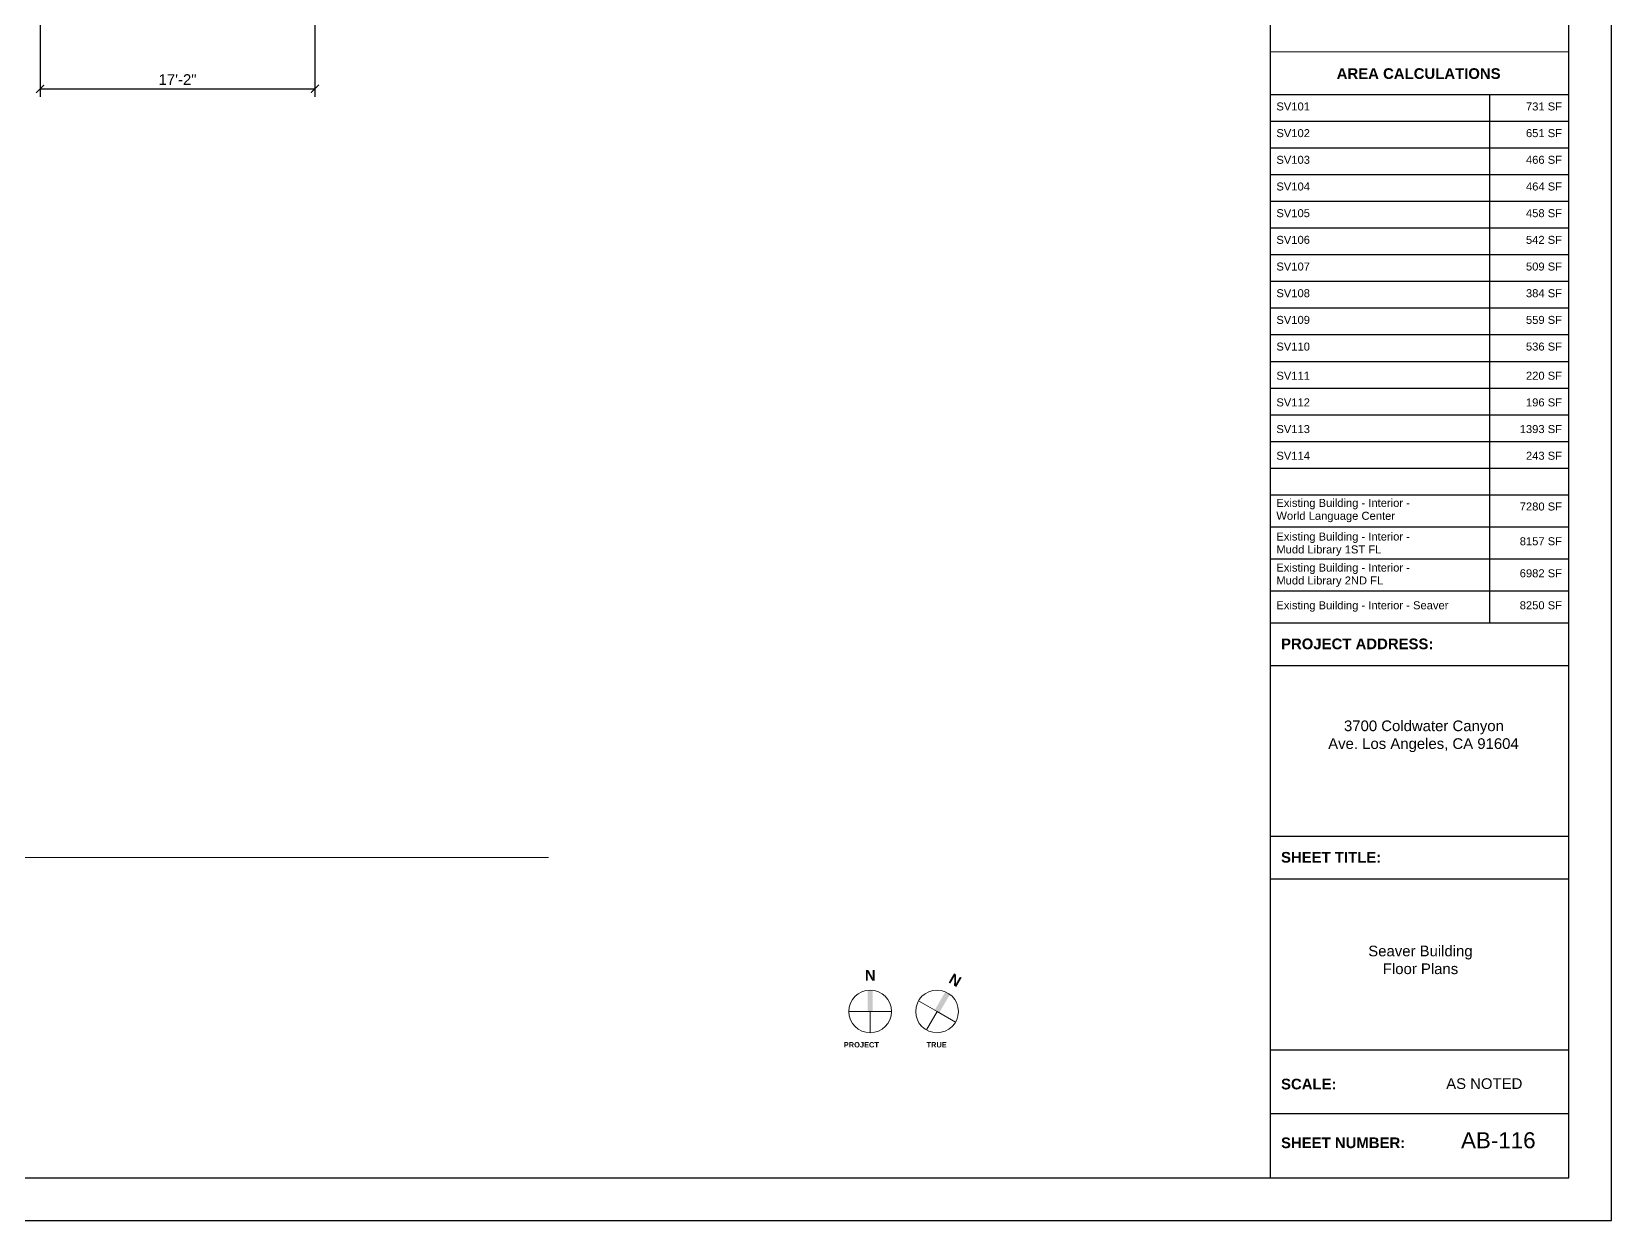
# Model space of a CAD drawing. Header units: inches. Extents: x -2078 to 106214, y -964 to 6385.
# Drawn here: x 70781 to 71966, y 2929 to 3820 of the extents above; entities that cross this region are included whole.
import ezdxf

# ---------------------------------------------------------------- set-up
doc = ezdxf.new("R2010")
doc.units = ezdxf.units.IN
doc.header["$MEASUREMENT"] = 0
for name, color, linetype, lineweight in [('A-ANNO', 2, 'Continuous', 5), ('A-ANNO-DIMS', 1, 'Continuous', 9), ('A-DETAIL-2', 20, 'Continuous', 25), ('A-DETAIL-3', 40, 'Continuous', 15)]:
    doc.layers.add(name, color=color, linetype=linetype, lineweight=lineweight)
doc.layers.add('A-TB', color=7, linetype='Continuous')
doc.styles.add('Arial_3', font='arial.ttf', dxfattribs={"height": 0.125})
doc.styles.add('Arial_4', font='arial.ttf', dxfattribs={"height": 3})
doc.styles.add('Arial_5', font='arial.ttf', dxfattribs={"height": 0.09375})
doc.styles.add('Arial_B_2', font='arialbd.ttf', dxfattribs={"height": 0.125})
doc.styles.add('Arial_B_3', font='arialbd.ttf', dxfattribs={"height": 0.0625})
doc.styles.add('JC', font='arial.ttf', dxfattribs={"height": 0.125})
doc.dimstyles.new('JC-DIMS', dxfattribs={"dimtxt": 0.125, "dimasz": 0.09375, "dimexe": 0.09375, "dimexo": 0.09375, "dimgap": 0.046875, "dimtad": 1, "dimdec": 1, "dimzin": 0, "dimdsep": 46, "dimlunit": 4, "dimtxsty": 'JC', "dimblk": 'ARCHTICK', "dimcen": 0.09, "dimclrd": 1, "dimclre": 1, "dimclrt": 256, "dimadec": 0, "dimazin": 0, "dimtfac": 1, "dimtdec": 1, "dimtofl": 0, "dimtmove": 1, "dimatfit": 3, "dimfxl": 1, "dimtolj": 1, "dimtzin": 0, "dimarcsym": 0})

# ---------------------------------------------------------------- blocks, each defined once
blk = doc.blocks.new('_ArchTick')
at = {"color": 0, "linetype": 'ByBlock', "const_width": 0.15}
blk.add_lwpolyline([(-0.5, -0.5), (0.5, 0.5)], dxfattribs=at)
blk = doc.blocks.new('*D2548')
at = {"layer": 'A-ANNO-DIMS', "color": 1, "lineweight": -2, "transparency": 16777216}
for p, q in [((70787.7, 3856.4), (70787.7, 3770.9)), ((70993.7, 3860.4), (70993.7, 3770.9)), ((70787.7, 3776.9), (70993.7, 3776.9))]:
    blk.add_line(p, q, dxfattribs=at)
at = {"layer": 'Defpoints', "color": 0, "transparency": 16777216}
for p in [(70787.7, 3862.4), (70993.7, 3866.4), (70993.7, 3776.9)]:
    blk.add_point(p, dxfattribs=at)
at = {"layer": 'A-ANNO-DIMS', "color": 1, "lineweight": -2, "transparency": 16777216, "xscale": 6, "yscale": 6, "zscale": 6, "rotation": 180}
blk.add_blockref('_ArchTick', (70787.7, 3776.9), dxfattribs=at)
at = {"layer": 'A-ANNO-DIMS', "color": 1, "lineweight": -2, "transparency": 16777216, "xscale": 6, "yscale": 6, "zscale": 6}
blk.add_blockref('_ArchTick', (70993.7, 3776.9), dxfattribs=at)
at = {"layer": 'A-ANNO-DIMS', "color": 2, "transparency": 16777216, "insert": (70890.7, 3783.9), "char_height": 8, "attachment_point": 5, "style": 'JC'}
blk.add_mtext('\\A1;17\'-2"', dxfattribs=at)
blk = doc.blocks.new('JC_TB_48x36 - JC_TB_3624-1264225-Floor Plans')
at = {"layer": 'A-TB'}
for p, q in [((47.997, -11.988), (47.997, 24.012)), ((43.997, 23.512), (43.997, -11.488)), ((47.497, -11.488), (47.497, 23.512)), ((43.997, -4.988), (47.497, -4.988)), ((43.997, -5.488), (47.497, -5.488)), ((43.997, -7.488), (47.497, -7.488)), ((43.997, -7.988), (47.497, -7.988)), ((43.997, -9.988), (47.497, -9.988)), ((47.497, -10.738), (43.997, -10.738)), ((0.747, -11.488), (47.497, -11.488)), ((-0.003, -11.988), (47.997, -11.988))]:
    blk.add_line(p, q, dxfattribs=at)
at = {"layer": 'A-TB', "insert": (46.061, -10.323), "char_height": 0.125, "width": 1.08259, "attachment_point": 1, "style": 'Arial_3', "bg_fill": 2}
blk.add_mtext('AS NOTED', dxfattribs=at)
at = {"layer": 'A-TB', "char_height": 0.125, "attachment_point": 1, "style": 'Arial_B_2', "bg_fill": 2}
for s, insert, width in [('PROJECT ADDRESS:', (44.126, -5.172), 2.14941), ('SHEET TITLE:', (44.126, -7.672), 1.42031), ('SCALE:', (44.126, -10.328), 0.77959), ('SHEET NUMBER:', (44.126, -11.016), 1.76434)]:
    blk.add_mtext(s, dxfattribs=dict(at, insert=insert, width=width))
blk = doc.blocks.new('north arrow - north arrow-1258243-Floor Plans')
at = {"layer": 'A-ANNO'}
h = blk.add_hatch(color=256, dxfattribs=at)
edge = h.paths.add_edge_path()
edge.add_line((0.031, 0), (-0.031, 0))
edge.add_line((-0.031, 0), (-0.031, 0.248))
edge.add_arc((0, 0), 0.25, 82.8192, 97.1808, ccw=False)
edge.add_line((0.031, 0.248), (0.031, 0))
at = {"layer": 'A-ANNO', "lineweight": 20}
for q in [(-0.25, 0), (0.25, 0), (0, -0.25)]:
    blk.add_line((0, 0), q, dxfattribs=at)
at = {"layer": 'A-ANNO'}
blk.add_circle((0, 0), 0.25, dxfattribs=at)
at = {"layer": 'A-ANNO', "insert": (-0.062, 0.486), "char_height": 0.125, "width": 0.1515, "attachment_point": 1, "style": 'Arial_B_2', "bg_fill": 3, "box_fill_scale": 1.25, "bg_fill_color": 256, "bg_fill_true_color": 13158600, "bg_fill_transparency": 0}
blk.add_mtext('\\fArial|b1|i0|c0|p34|;N', dxfattribs=at)

msp = doc.modelspace()

# ---------------------------------------------------------------- linework, layer by layer
at = {"layer": 'A-DETAIL-2'}
for p, q in [((71709.88, 3772.663), (71933.88, 3772.663)), ((71874.412, 3772.663), (71874.412, 3376.663)), ((71709.88, 3752.663), (71933.88, 3752.663)), ((71709.88, 3732.663), (71933.88, 3732.663)), ((71709.88, 3712.663), (71933.88, 3712.663)), ((71709.88, 3692.663), (71933.88, 3692.663)), ((71709.88, 3672.663), (71933.88, 3672.663)), ((71709.88, 3652.663), (71933.88, 3652.663)), ((71709.88, 3632.663), (71933.88, 3632.663)), ((71709.88, 3612.663), (71933.88, 3612.663)), ((71709.88, 3592.663), (71933.88, 3592.663)), ((71709.88, 3572.663), (71933.88, 3572.663)), ((71709.88, 3552.663), (71933.88, 3552.663)), ((71709.88, 3532.663), (71933.88, 3532.663)), ((71709.88, 3512.663), (71933.88, 3512.663)), ((71709.88, 3492.663), (71933.88, 3492.663)), ((71709.88, 3472.663), (71933.88, 3472.663)), ((71709.88, 3448.663), (71933.88, 3448.663)), ((71709.88, 3424.663), (71933.88, 3424.663)), ((71709.88, 3400.663), (71933.88, 3400.663))]:
    msp.add_line(p, q, dxfattribs=at)
at = {"layer": 'A-DETAIL-3', "lineweight": 9}
for p, q in [((71933.88, 3804.663), (71709.88, 3804.663)), ((71709.88, 3804.663), (71709.88, 3376.663)), ((71933.88, 3376.663), (71933.88, 3804.663))]:
    msp.add_line(p, q, dxfattribs=at)

# ---------------------------------------------------------------- texts
at = {"layer": 'A-TB', "attachment_point": 1, "bg_fill": 3, "box_fill_scale": 1.25, "bg_fill_color": 256, "bg_fill_true_color": 13158600, "bg_fill_transparency": 0}
for s, insert, char_height, width, style in [('\\pi21.15146;Seaver Building\\P\\pi32.07916;Floor Plans', (71762.406, 3134.628), 8, 119.3343, 'Arial_3'), ('AB-116', (71853.12, 2994.739), 12, 67.872, 'Arial_4')]:
    msp.add_mtext(s, dxfattribs=dict(at, insert=insert, char_height=char_height, width=width, style=style))

# ---------------------------------------------------------------- dimensions: what is measured, and where the dimension line sits
at = {"layer": 'A-ANNO-DIMS'}
dim = msp.add_linear_dim(base=(70993.746, 3776.92), p1=(70787.746, 3862.395), p2=(70993.746, 3866.403), dimstyle='JC-DIMS', override={"dimdec": 0, "dimclrt": 2}, dxfattribs=at)
dim.commit()
dim.dimension.update_dxf_attribs({"geometry": '*D2548', "text_midpoint": (70890.746, 3783.937)})

# ---------------------------------------------------------------- next in the draw order: block references
at = {"layer": 'A-TB', "xscale": 64, "yscale": 64, "zscale": 64}
msp.add_blockref('JC_TB_48x36 - JC_TB_3624-1264225-Floor Plans', (68894.08, 3695.863), dxfattribs=at)

# ---------------------------------------------------------------- next in the draw order: linework, layer by layer
at = {"layer": 'A-ANNO', "lineweight": 9}
msp.add_line((69529.261, 3200.773), (71168.924, 3200.773), dxfattribs=at)
at = {"layer": 'A-DETAIL-2'}
msp.add_line((71709.88, 3376.663), (71933.88, 3376.663), dxfattribs=at)

# ---------------------------------------------------------------- next in the draw order: block references
at = {"layer": 'A-ANNO', "xscale": 64, "yscale": 64, "zscale": 64}
msp.add_blockref('north arrow - north arrow-1258243-Floor Plans', (71410.047, 3085.322), dxfattribs=at)
at = {"layer": 'A-ANNO', "xscale": 64, "yscale": 64, "zscale": 64, "rotation": 329.9999999999996}
msp.add_blockref('north arrow - north arrow-1258243-Floor Plans', (71460.181, 3085.322), dxfattribs=at)

# ---------------------------------------------------------------- next in the draw order: texts
at = {"layer": 'A-ANNO', "lineweight": 50, "insert": (71759.882, 3792.381), "char_height": 8, "width": 145.844, "attachment_point": 1, "style": 'Arial_B_2'}
msp.add_mtext('AREA CALCULATIONS', dxfattribs=at)
at = {"layer": 'A-ANNO', "attachment_point": 1}
for s, insert, char_height, width, style in [('SV101', (71714.659, 3766.735), 6, 177.356, 'Arial_5'), ('731 SF', (71901.814, 3766.735), 6, 32.926, 'Arial_5'), ('SV102', (71714.659, 3746.735), 6, 183.012, 'Arial_5'), ('651 SF', (71901.814, 3746.735), 6, 32.926, 'Arial_5'), ('SV103', (71714.659, 3726.735), 6, 183.012, 'Arial_5'), ('466 SF', (71901.814, 3726.735), 6, 32.926, 'Arial_5'), ('SV104', (71714.659, 3706.735), 6, 183.012, 'Arial_5'), ('464 SF', (71901.814, 3706.735), 6, 32.926, 'Arial_5'), ('SV105', (71714.659, 3686.735), 6, 183.012, 'Arial_5'), ('458 SF', (71901.814, 3686.735), 6, 32.926, 'Arial_5'), ('SV106', (71714.659, 3666.735), 6, 183.012, 'Arial_5'), ('542 SF', (71901.814, 3666.735), 6, 32.926, 'Arial_5'), ('SV107', (71714.659, 3646.735), 6, 186.648, 'Arial_5'), ('509 SF', (71901.814, 3646.735), 6, 32.926, 'Arial_5'), ('SV108', (71714.659, 3626.735), 6, 186.648, 'Arial_5'), ('384 SF', (71901.814, 3626.735), 6, 32.926, 'Arial_5'), ('SV109', (71714.659, 3606.735), 6, 188.466, 'Arial_5'), ('559 SF', (71901.814, 3606.735), 6, 32.926, 'Arial_5'), ('SV110', (71714.659, 3586.735), 6, 155.136, 'Arial_5'), ('536 SF', (71901.814, 3586.735), 6, 32.926, 'Arial_5'), ('SV111', (71714.659, 3564.881), 6, 169.882, 'Arial_5'), ('220 SF', (71901.814, 3564.881), 6, 32.926, 'Arial_5'), ('SV112', (71714.659, 3544.881), 6, 169.882, 'Arial_5'), ('196 SF', (71901.814, 3544.881), 6, 32.926, 'Arial_5'), ('SV113', (71714.659, 3524.881), 6, 161.802, 'Arial_5'), ('1393 SF', (71897.147, 3524.881), 6, 38.582, 'Arial_5'), ('SV114', (71714.659, 3504.881), 6, 151.5, 'Arial_5'), ('243 SF', (71901.814, 3504.881), 6, 32.926, 'Arial_5'), ('World Language Center', (71714.659, 3459.87), 6, 108.676, 'Arial_5'), ('Existing Building - Interior - ', (71714.659, 3469.537), 6, 124.634, 'Arial_5'), ('7280 SF', (71897.147, 3466.845), 6, 38.582, 'Arial_5'), ('Existing Building - Interior - ', (71714.659, 3444.32), 6, 124.634, 'Arial_5'), ('8157 SF', (71897.147, 3440.79), 6, 38.582, 'Arial_5'), ('Mudd Library 1ST FL', (71714.659, 3434.653), 6, 95.95, 'Arial_5'), ('Existing Building - Interior - ', (71714.659, 3421.051), 6, 124.634, 'Arial_5'), ('6982 SF', (71897.147, 3416.79), 6, 38.582, 'Arial_5'), ('Mudd Library 2ND FL', (71714.659, 3411.384), 6, 97.768, 'Arial_5'), ('Existing Building - Interior - Seaver', (71714.659, 3392.79), 6, 157.358, 'Arial_5'), ('8250 SF', (71897.147, 3392.79), 6, 38.582, 'Arial_5'), ('PROJECT', (71390.251, 3062.316), 4, 32.724, 'Arial_B_3')]:
    msp.add_mtext(s, dxfattribs=dict(at, insert=insert, char_height=char_height, width=width, style=style))
at = {"layer": 'A-TB', "insert": (71752.578, 3303.424), "char_height": 8, "width": 144.228, "attachment_point": 1, "style": 'Arial_3', "bg_fill": 3, "box_fill_scale": 1.25, "bg_fill_color": 256, "bg_fill_true_color": 13158600, "bg_fill_transparency": 0}
msp.add_mtext('\\pi12.77976;3700 Coldwater Canyon \\P\\pi0.93528;Ave. Los Angeles, CA 91604', dxfattribs=at)

# ---------------------------------------------------------------- next in the draw order: texts
at = {"layer": 'A-ANNO', "insert": (71452.284, 3062.316), "char_height": 4, "width": 18.988, "attachment_point": 1, "style": 'Arial_B_3'}
msp.add_mtext('TRUE', dxfattribs=at)

doc.saveas('drawing.dxf')
